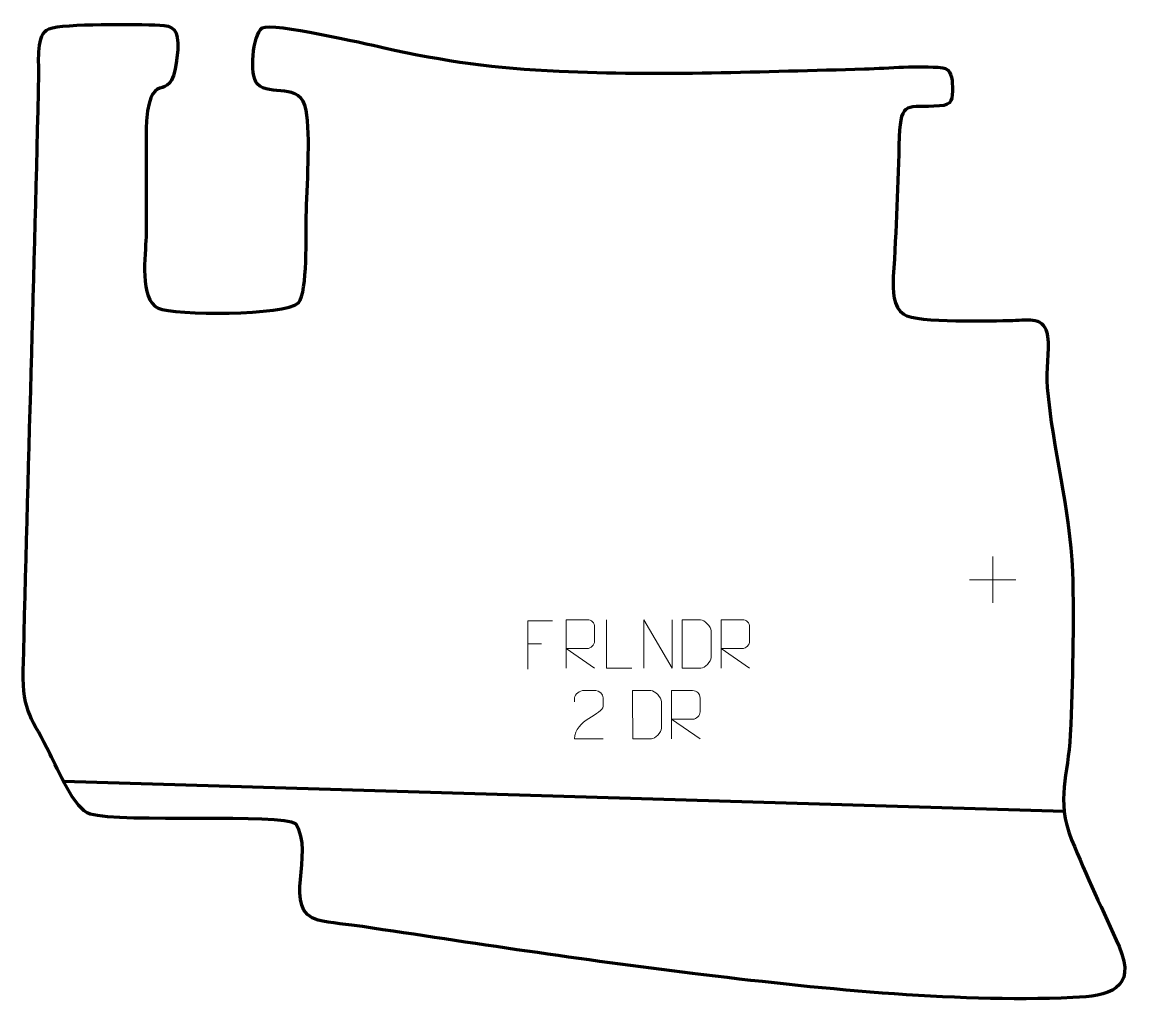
# Model space of a CAD drawing. Header units: millimetres. Extents: x 1002 to 1577, y 103 to 609.
import ezdxf

# ---------------------------------------------------------------- set-up
doc = ezdxf.new("R2010")
doc.units = ezdxf.units.MM
doc.header["$MEASUREMENT"] = 0
doc.layers.add('layer 2', color=7, linetype='Continuous')
doc.layers.add('layer 3', color=7, linetype='Continuous')

msp = doc.modelspace()

# ---------------------------------------------------------------- linework, layer by layer
at = {"layer": 'layer 2', "color": 142, "lineweight": 158}
msp.add_open_spline([(1539.4957, 202.0784), (1539.4957, 202.0784), (1023.1948, 217.5765), (1023.1948, 217.5765)], degree=3, dxfattribs=at)
at = {"layer": 'layer 3', "color": 242, "lineweight": 158}
msp.add_open_spline([(1481.8019, 576.0005), (1481.7478, 580.5474), (1481.0004, 585.0324), (1476.8828, 585.8584), (1476.8828, 585.8584), (1463.3461, 587.1148), (1449.9052, 585.6581), (1436.3625, 585.2194), (1436.3625, 585.2194), (1384.646, 583.9321), (1330.4896, 581.6863), (1278.929, 584.0407), (1278.929, 584.0407), (1245.4108, 585.7309), (1220.7426, 588.9375), (1187.9638, 596.2788), (1187.9638, 596.2788), (1178.8131, 598.3357), (1131.1985, 609.2874), (1125.7591, 606.4558), (1125.7591, 606.4558), (1120.8131, 602.55), (1118.9582, 582.0506), (1123.1285, 577.599), (1123.1285, 577.599), (1129.9151, 570.3545), (1145.4237, 579.0089), (1148.451, 563.9988), (1148.451, 563.9988), (1150.7299, 551.0686), (1148.8055, 523.4797), (1148.4174, 509.1519), (1148.4174, 509.1519), (1148.2483, 500.1576), (1149.3397, 470.6251), (1144.4243, 464.496), (1144.4243, 464.496), (1137.4618, 457.8881), (1080.3422, 458.0879), (1071.9906, 461.8053), (1071.9906, 461.8053), (1062.1406, 466.1898), (1065.5535, 489.6067), (1065.8046, 498.4416), (1065.8046, 498.4416), (1066.0848, 518.4222), (1065.6009, 538.524), (1065.9599, 558.4386), (1065.9599, 558.4386), (1068.9009, 589.1979), (1079.7018, 561.5292), (1082.131, 595.05), (1082.131, 595.05), (1082.8953, 605.5963), (1079.4592, 607.6284), (1072.9028, 607.8525), (1072.9028, 607.8525), (1060.3407, 608.2819), (1023.9024, 608.8312), (1015.6287, 605.9669), (1015.6287, 605.9669), (1008.9809, 603.038), (1010.6046, 589.4577), (1010.4738, 582.9749), (1010.4738, 582.9749), (1008.3489, 480.1565), (1004.8294, 377.3828), (1002.4621, 274.5769), (1002.4621, 274.5769), (1001.9631, 252.9064), (1007.2225, 250.0646), (1016.3063, 231.6717), (1016.3063, 231.6717), (1019.8704, 224.3347), (1029.1267, 202.8421), (1036.9274, 200.6747), (1036.9274, 200.6747), (1053.6599, 196.0256), (1135.4741, 201.0723), (1143.0122, 195.722), (1143.0122, 195.722), (1153.3687, 180.4471), (1135.2298, 150.8874), (1154.6664, 145.9548), (1154.6664, 145.9548), (1160.4704, 144.4819), (1170.8445, 143.674), (1177.4037, 142.6808), (1177.4037, 142.6808), (1233.8335, 134.1542), (1291.0175, 125.438), (1347.6282, 118.4679), (1347.6282, 118.4679), (1411.249, 110.8153), (1479.9517, 103.4011), (1543.9871, 106.0023), (1543.9871, 106.0023), (1562.1415, 106.7436), (1577.3869, 110.3332), (1567.755, 132.3182), (1567.755, 132.3182), (1559.6863, 150.5993), (1550.8441, 168.989), (1543.2948, 187.4308), (1543.2948, 187.4308), (1534.9405, 208.7534), (1541.5631, 220.3773), (1542.617, 241.6918), (1542.617, 241.6918), (1543.7319, 269.2413), (1544.5518, 298.3476), (1543.7699, 325.873), (1543.7699, 325.873), (1542.3614, 358.6072), (1533.4677, 388.9161), (1530.7378, 420.7831), (1530.7378, 420.7831), (1529.954, 429.9335), (1531.7733, 439.3118), (1530.9181, 447.3017), (1530.9181, 447.3017), (1529.1607, 457.906), (1521.6628, 455.6472), (1512.9807, 455.4665), (1512.9807, 455.4665), (1502.6767, 455.3051), (1463.5881, 453.9919), (1456.7169, 458.6425), (1456.7169, 458.6425), (1451.1674, 462.3987), (1450.8483, 470.5675), (1451.3217, 478.0588), (1451.3217, 478.0588), (1452.8468, 502.1952), (1453.5498, 526.1549), (1454.3969, 550.3211), (1454.3969, 550.3211), (1455.0599, 569.2351), (1458.5259, 565.0652), (1475.09, 566.125), (1475.09, 566.125), (1482.0829, 566.5725), (1481.7474, 569.6774), (1481.8019, 576.0005)], degree=3, knots=[0, 0, 0, 0, 0.02702703, 0.02702703, 0.02702703, 0.02702703, 0.05405405, 0.05405405, 0.05405405, 0.05405405, 0.08108108, 0.08108108, 0.08108108, 0.08108108, 0.10810811, 0.10810811, 0.10810811, 0.10810811, 0.13513514, 0.13513514, 0.13513514, 0.13513514, 0.16216216, 0.16216216, 0.16216216, 0.16216216, 0.18918919, 0.18918919, 0.18918919, 0.18918919, 0.21621622, 0.21621622, 0.21621622, 0.21621622, 0.24324324, 0.24324324, 0.24324324, 0.24324324, 0.27027027, 0.27027027, 0.27027027, 0.27027027, 0.2972973, 0.2972973, 0.2972973, 0.2972973, 0.32432432, 0.32432432, 0.32432432, 0.32432432, 0.35135135, 0.35135135, 0.35135135, 0.35135135, 0.37837838, 0.37837838, 0.37837838, 0.37837838, 0.40540541, 0.40540541, 0.40540541, 0.40540541, 0.43243243, 0.43243243, 0.43243243, 0.43243243, 0.45945946, 0.45945946, 0.45945946, 0.45945946, 0.48648649, 0.48648649, 0.48648649, 0.48648649, 0.51351351, 0.51351351, 0.51351351, 0.51351351, 0.54054054, 0.54054054, 0.54054054, 0.54054054, 0.56756757, 0.56756757, 0.56756757, 0.56756757, 0.59459459, 0.59459459, 0.59459459, 0.59459459, 0.62162162, 0.62162162, 0.62162162, 0.62162162, 0.64864865, 0.64864865, 0.64864865, 0.64864865, 0.67567568, 0.67567568, 0.67567568, 0.67567568, 0.7027027, 0.7027027, 0.7027027, 0.7027027, 0.72972973, 0.72972973, 0.72972973, 0.72972973, 0.75675676, 0.75675676, 0.75675676, 0.75675676, 0.78378378, 0.78378378, 0.78378378, 0.78378378, 0.81081081, 0.81081081, 0.81081081, 0.81081081, 0.83783784, 0.83783784, 0.83783784, 0.83783784, 0.86486486, 0.86486486, 0.86486486, 0.86486486, 0.89189189, 0.89189189, 0.89189189, 0.89189189, 0.91891892, 0.91891892, 0.91891892, 0.91891892, 0.94594595, 0.94594595, 0.94594595, 0.94594595, 1, 1, 1, 1], dxfattribs=at)
at = {"layer": 'layer 3', "color": 250, "lineweight": 9}
for points in [[(1502.577, 333.6275), (1502.577, 333.6275), (1502.577, 309.6496), (1502.577, 309.6496)], [(1490.5881, 321.6385), (1490.5881, 321.6385), (1514.566, 321.6385), (1514.566, 321.6385)], [(1262.6918, 288.5347), (1262.6918, 288.5347), (1269.8599, 288.5347), (1269.8599, 288.5347)]]:
    msp.add_open_spline(points, degree=3, dxfattribs=at)
for points, knots in [([(1275.5658, 300.4144), (1275.5658, 300.4144), (1262.6918, 300.4144), (1262.6918, 300.4144), (1262.6918, 300.4144), (1262.6918, 300.4144), (1262.6918, 275.4608), (1262.6918, 275.4608)], [0, 0, 0, 0, 0.33333333, 0.33333333, 0.33333333, 0.33333333, 1, 1, 1, 1]), ([(1282.5279, 276.058), (1282.5279, 276.058), (1282.5279, 301.0115), (1282.5279, 301.0115), (1282.5279, 301.0115), (1286.1227, 301.0115), (1289.7182, 301.0115), (1293.3134, 301.0115), (1293.3134, 301.0115), (1295.6387, 300.9738), (1297.196, 299.4838), (1297.1919, 297.1174), (1297.1919, 297.1174), (1297.1915, 295.0819), (1297.1915, 292.0225), (1297.1919, 289.9865), (1297.1919, 289.9865), (1297.1854, 288.111), (1295.3731, 286.1692), (1293.3636, 286.1501), (1293.3636, 286.1501), (1293.3636, 286.1501), (1282.5279, 286.1501), (1282.5279, 286.1501), (1282.5279, 286.1501), (1282.5279, 286.1501), (1297.1826, 276.058), (1297.1826, 276.058)], [0, 0, 0, 0, 0.125, 0.125, 0.125, 0.125, 0.25, 0.25, 0.25, 0.25, 0.375, 0.375, 0.375, 0.375, 0.5, 0.5, 0.5, 0.5, 0.625, 0.625, 0.625, 0.625, 0.75, 0.75, 0.75, 0.75, 1, 1, 1, 1]), ([(1316.3345, 276.0579), (1316.3345, 276.0579), (1303.3854, 276.0579), (1303.3854, 276.0579), (1303.3854, 276.0579), (1303.3854, 276.0579), (1303.3854, 301.0115), (1303.3854, 301.0115)], [0, 0, 0, 0, 0.33333333, 0.33333333, 0.33333333, 0.33333333, 1, 1, 1, 1]), ([(1322.5325, 276.058), (1322.5325, 276.058), (1322.5325, 301.0115), (1322.5325, 301.0115), (1322.5325, 301.0115), (1322.5325, 301.0115), (1337.1873, 276.058), (1337.1873, 276.058), (1337.1873, 276.058), (1337.1873, 276.058), (1337.1873, 301.0115), (1337.1873, 301.0115)], [0, 0, 0, 0, 0.25, 0.25, 0.25, 0.25, 0.5, 0.5, 0.5, 0.5, 1, 1, 1, 1]), ([(1342.4676, 276.0861), (1344.7994, 276.0865), (1349.7496, 276.0625), (1352.0811, 276.0622), (1352.0811, 276.0622), (1354.0061, 275.9568), (1357.3247, 279.4984), (1357.3135, 281.5157), (1357.3135, 281.5157), (1357.3131, 287.2858), (1357.3131, 289.4555), (1357.3135, 295.2248), (1357.3135, 295.2248), (1357.3092, 297.3629), (1353.9347, 301.023), (1351.7823, 301.0095), (1351.7823, 301.0095), (1349.4566, 301.0095), (1344.7323, 301.0095), (1342.4062, 301.0095), (1342.4062, 301.0095), (1342.4066, 295.2626), (1342.4679, 281.8334), (1342.4676, 276.0861)], [0, 0, 0, 0, 0.14285714, 0.14285714, 0.14285714, 0.14285714, 0.28571429, 0.28571429, 0.28571429, 0.28571429, 0.42857143, 0.42857143, 0.42857143, 0.42857143, 0.57142857, 0.57142857, 0.57142857, 0.57142857, 0.71428571, 0.71428571, 0.71428571, 0.71428571, 1, 1, 1, 1]), ([(1362.5279, 276.058), (1362.5279, 276.058), (1362.5279, 301.0115), (1362.5279, 301.0115), (1362.5279, 301.0115), (1366.1227, 301.0115), (1369.7182, 301.0115), (1373.3134, 301.0115), (1373.3134, 301.0115), (1375.6387, 300.9738), (1377.196, 299.4838), (1377.1919, 297.1174), (1377.1919, 297.1174), (1377.1915, 295.0819), (1377.1915, 292.0225), (1377.1919, 289.9865), (1377.1919, 289.9865), (1377.1854, 288.111), (1375.3731, 286.1692), (1373.3636, 286.1501), (1373.3636, 286.1501), (1373.3636, 286.1501), (1362.5279, 286.1501), (1362.5279, 286.1501), (1362.5279, 286.1501), (1362.5279, 286.1501), (1377.1826, 276.058), (1377.1826, 276.058)], [0, 0, 0, 0, 0.125, 0.125, 0.125, 0.125, 0.25, 0.25, 0.25, 0.25, 0.375, 0.375, 0.375, 0.375, 0.5, 0.5, 0.5, 0.5, 0.625, 0.625, 0.625, 0.625, 0.75, 0.75, 0.75, 0.75, 1, 1, 1, 1]), ([(1301.6316, 239.5265), (1296.7172, 239.5268), (1291.8028, 239.5268), (1286.8887, 239.5265), (1286.8887, 239.5265), (1286.8887, 249.4588), (1301.5397, 252.1), (1301.6316, 256.4103), (1301.6316, 256.4103), (1301.6313, 257.8344), (1301.6313, 259.2581), (1301.6316, 260.6814), (1301.6316, 260.6814), (1301.6147, 262.7585), (1299.4919, 264.4833), (1297.8209, 264.5006), (1297.8209, 264.5006), (1295.7477, 264.5002), (1293.6748, 264.5002), (1291.6024, 264.5006), (1291.6024, 264.5006), (1289.7803, 264.5171), (1286.9556, 262.725), (1286.8887, 260.6314), (1286.8887, 260.6314), (1286.8887, 260.6314), (1286.8887, 258.5766), (1286.8887, 258.5766)], [0, 0, 0, 0, 0.125, 0.125, 0.125, 0.125, 0.25, 0.25, 0.25, 0.25, 0.375, 0.375, 0.375, 0.375, 0.5, 0.5, 0.5, 0.5, 0.625, 0.625, 0.625, 0.625, 0.75, 0.75, 0.75, 0.75, 1, 1, 1, 1]), ([(1316.8679, 239.565), (1319.1997, 239.5654), (1324.1499, 239.5414), (1326.4814, 239.5411), (1326.4814, 239.5411), (1328.4064, 239.4357), (1331.725, 242.9773), (1331.7138, 244.9946), (1331.7138, 244.9946), (1331.7134, 250.7647), (1331.7134, 252.9344), (1331.7138, 258.7037), (1331.7138, 258.7037), (1331.7095, 260.8418), (1328.335, 264.5019), (1326.1826, 264.4884), (1326.1826, 264.4884), (1323.8569, 264.4884), (1319.1326, 264.4884), (1316.8065, 264.4884), (1316.8065, 264.4884), (1316.8069, 258.7415), (1316.8682, 245.3123), (1316.8679, 239.565)], [0, 0, 0, 0, 0.14285714, 0.14285714, 0.14285714, 0.14285714, 0.28571429, 0.28571429, 0.28571429, 0.28571429, 0.42857143, 0.42857143, 0.42857143, 0.42857143, 0.57142857, 0.57142857, 0.57142857, 0.57142857, 0.71428571, 0.71428571, 0.71428571, 0.71428571, 1, 1, 1, 1]), ([(1336.9282, 239.5369), (1336.9282, 239.5369), (1336.9282, 264.4904), (1336.9282, 264.4904), (1336.9282, 264.4904), (1340.523, 264.4904), (1344.1185, 264.4904), (1347.7137, 264.4904), (1347.7137, 264.4904), (1350.039, 264.4527), (1351.5963, 262.9627), (1351.5922, 260.5963), (1351.5922, 260.5963), (1351.5918, 258.5608), (1351.5918, 255.5014), (1351.5922, 253.4654), (1351.5922, 253.4654), (1351.5857, 251.5899), (1349.7734, 249.6481), (1347.7639, 249.629), (1347.7639, 249.629), (1347.7639, 249.629), (1336.9282, 249.629), (1336.9282, 249.629), (1336.9282, 249.629), (1336.9282, 249.629), (1351.5829, 239.5369), (1351.5829, 239.5369)], [0, 0, 0, 0, 0.125, 0.125, 0.125, 0.125, 0.25, 0.25, 0.25, 0.25, 0.375, 0.375, 0.375, 0.375, 0.5, 0.5, 0.5, 0.5, 0.625, 0.625, 0.625, 0.625, 0.75, 0.75, 0.75, 0.75, 1, 1, 1, 1])]:
    msp.add_open_spline(points, degree=3, knots=knots, dxfattribs=at)

doc.saveas('drawing.dxf')
